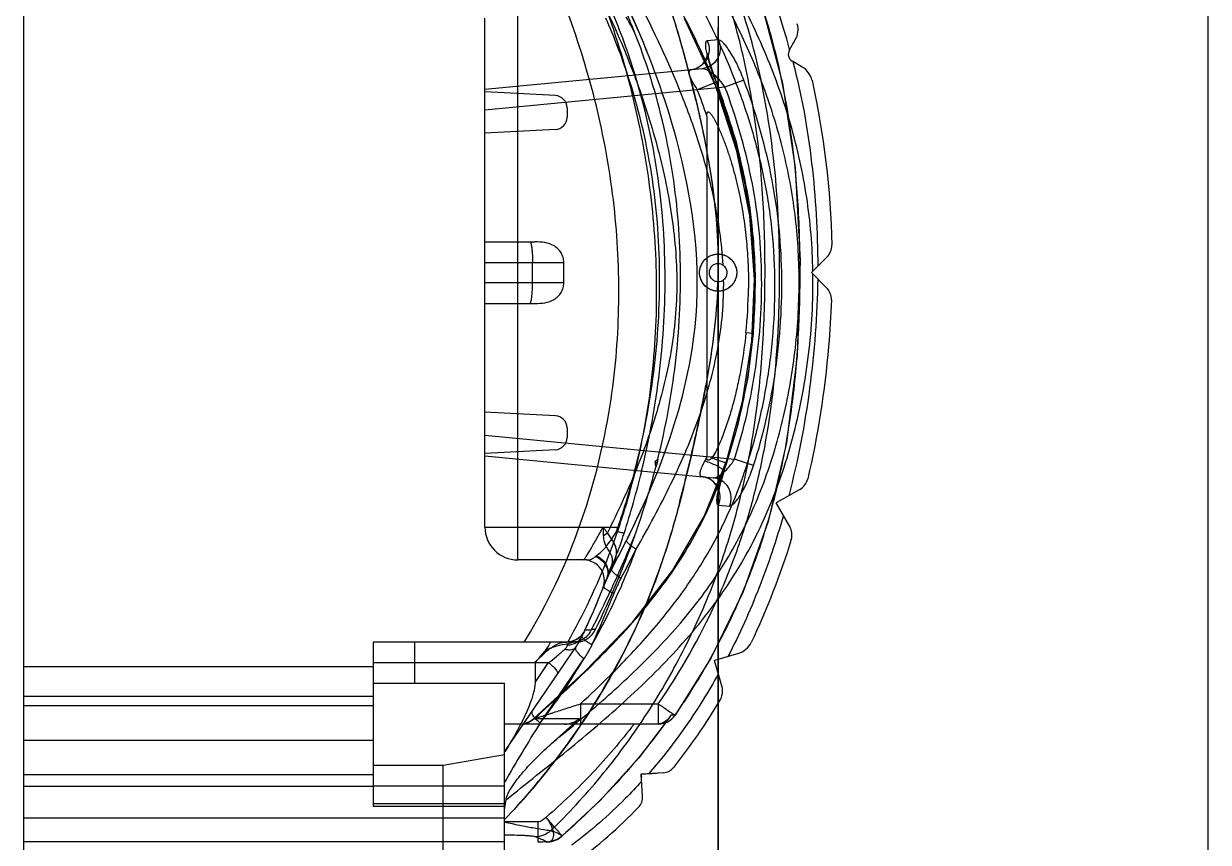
# Model space of a CAD drawing. Header units: millimetres. Extents: x 23075 to 24509, y -21593 to -20579.
# Drawn here: x 23372.21 to 23401.21, y -20823.83 to -20803.79 of the extents above; entities that cross this region are included whole.
import ezdxf

# ---------------------------------------------------------------- set-up
doc = ezdxf.new("R2010")
doc.units = ezdxf.units.MM
doc.header["$LTSCALE"] = 8
doc.layers.add('Cav-cor', color=30, linetype='Continuous')

# ---------------------------------------------------------------- blocks, each defined once
blk = doc.blocks.new('20160901.135302')
at = {"layer": 'Cav-cor', "color": 241}
for p, q in [((-20.62, 70.452), (-20.62, 126.926)), ((8.38, 70.452), (8.38, 126.926)), ((-8.524, 91.654), (-8.524, 105.724)), ((-9.328, 92.458), (-9.328, 104.92)), ((-3.688, 103.273), (-4.44, 104.915)), ((-3.62, 76.799), (-3.62, 104.689)), ((-3.612, 104.387), (-3.886, 104.364)), ((-1.875, 104.141), (-1.732, 104.385)), ((-1.559, 103.722), (-1.803, 103.866)), ((-4.013, 103.683), (-9.328, 103.172)), ((-4.285, 103.657), (-4.162, 103.687)), ((-3.661, 103.349), (-4.13, 103.167)), ((-2.991, 103.405), (-3.452, 103.233)), ((-3.452, 103.233), (-9.328, 102.667)), ((-7.604, 103.025), (-9.328, 103.115)), ((-7.318, 102.724), (-7.318, 102.492)), ((-3.898, 102.524), (-3.898, 94.187)), ((-7.604, 102.191), (-9.328, 102.101)), ((-9.328, 99.442), (-8.104, 99.442)), ((-9.328, 98.94), (-7.398, 98.94)), ((-8.164, 98.437), (-8.164, 98.94)), ((-7.398, 98.437), (-7.398, 98.94)), ((-3.622, 99.143), (-3.619, 98.917)), ((-0.956, 99.068), (-1.335, 98.689)), ((-0.965, 98.318), (-1.335, 98.689)), ((-7.398, 98.437), (-9.328, 98.437)), ((-3.635, 98.235), (-3.625, 98.462)), ((-9.328, 97.935), (-8.104, 97.935)), ((-2.762, 97.195), (-2.94, 97.211)), ((-7.604, 95.186), (-9.328, 95.276)), ((-7.318, 94.885), (-7.318, 94.653)), ((-9.328, 94.71), (-3.22, 94.122)), ((-7.604, 94.352), (-9.328, 94.262)), ((-9.328, 94.205), (-3.743, 93.668)), ((-3.962, 92.719), (-3.404, 94.101)), ((-3.759, 94.168), (-3.898, 94.181)), ((-3.414, 94.026), (-3.776, 94.148)), ((-3.421, 94.028), (-3.501, 93.79)), ((-2.751, 93.97), (-3.22, 94.122)), ((-3.903, 93.669), (-4.014, 93.694)), ((-3.501, 93.79), (-3.485, 93.809)), ((-1.619, 93.382), (-2.197, 93.05)), ((-3.611, 92.995), (-3.338, 92.972)), ((-1.865, 92.472), (-2.197, 93.05)), ((-9.328, 92.458), (-6.068, 92.458)), ((-6.438, 92.458), (-6.432, 92.243)), ((-6.432, 92.243), (-6.33, 92.32)), ((-6.838, 91.654), (-8.524, 91.654)), ((-6.246, 91.472), (-6.253, 91.451)), ((-6.243, 91.447), (-6.235, 91.466)), ((-6.222, 91.439), (-6.235, 91.446)), ((-6.397, 91.072), (-6.401, 91.062)), ((-6.386, 91.1), (-6.397, 91.072)), ((-6.373, 91.133), (-6.386, 91.1)), ((-6.359, 91.168), (-6.365, 91.152)), ((-6.339, 91.221), (-6.359, 91.168)), ((-6.34, 91.221), (-6.346, 91.203)), ((-6.333, 91.238), (-6.34, 91.221)), ((-6.325, 91.26), (-6.334, 91.236)), ((-6.329, 91.248), (-6.333, 91.238)), ((-6.317, 91.281), (-6.325, 91.26)), ((-6.438, 90.966), (-6.447, 90.943)), ((-6.432, 90.982), (-6.439, 90.966)), ((-6.421, 91.01), (-6.438, 90.966)), ((-6.43, 90.987), (-6.432, 90.982)), ((-6.424, 91.004), (-6.43, 90.987)), ((-6.422, 91.009), (-6.424, 91.004)), ((-6.419, 91.016), (-6.422, 91.009)), ((-6.241, 90.922), (-6.261, 90.879)), ((-6.204, 90.86), (-6.185, 90.903)), ((-6.698, 89.996), (-6.728, 89.94)), ((-12.062, 89.644), (-12.062, 85.624)), ((-7.08, 89.644), (-12.062, 89.644)), ((-11.057, 89.644), (-11.057, 88.639)), ((-8.846, 86.953), (-7.104, 89.517)), ((-3.121, 89.366), (-3.712, 89.188)), ((-20.62, 89.042), (-12.062, 89.042)), ((-12.062, 89.141), (-7.771, 89.141)), ((-8.103, 89.141), (-8.103, 88.652)), ((-8.103, 88.652), (-7.771, 89.141)), ((-7.977, 87.661), (-6.906, 89.233)), ((-3.534, 88.597), (-3.712, 89.188)), ((-12.062, 88.639), (-8.846, 88.639)), ((-8.846, 85.299), (-8.846, 88.639)), ((-20.62, 88.318), (-12.062, 88.318)), ((-20.62, 88.09), (-12.062, 88.09)), ((-6.988, 88.132), (-6.988, 87.634)), ((-6.988, 88.132), (-5.085, 88.132)), ((-5.085, 88.132), (-5.085, 87.634)), ((-5.085, 87.634), (-8.846, 87.634)), ((-4.779, 87.85), (-4.81, 87.798)), ((-4.672, 87.85), (-4.673, 87.851)), ((-20.62, 87.24), (-12.062, 87.24)), ((-10.354, 86.629), (-8.846, 86.894)), ((-12.062, 86.629), (-10.354, 86.629)), ((-10.354, 80.237), (-10.354, 86.629)), ((-4.961, 86.445), (-5.503, 86.411)), ((-4.709, 86.576), (-4.709, 86.576)), ((-20.62, 86.403), (-12.062, 86.403)), ((-5.469, 85.869), (-5.503, 86.411)), ((-20.62, 86.115), (-12.062, 86.115)), ((-12.062, 86.126), (-8.846, 86.126)), ((-12.062, 85.693), (-8.846, 85.693)), ((-12.062, 85.624), (-8.846, 85.624)), ((-8.846, 85.539), (-8.813, 85.778)), ((-8.846, 85.331), (-20.62, 85.331)), ((-8.846, 79.116), (-8.846, 85.299)), ((-8.846, 79.116), (-8.846, 85.299)), ((-8.846, 79.116), (-8.846, 85.299)), ((-8.028, 85.242), (-8.846, 85.242)), ((-8.028, 84.74), (-8.028, 85.242)), ((-8.846, 84.754), (-20.62, 84.754)), ((-7.832, 84.751), (-7.793, 84.75)), ((-7.441, 84.899), (-7.438, 84.895))]:
    blk.add_line(p, q, dxfattribs=at)
for points in [[(-7.291, 112.423), (-6.105, 111.272), (-4.989, 109.93), (-4.024, 108.482), (-3.205, 106.914), (-2.538, 105.203), (-2.044, 103.326), (-1.734, 101.256), (-1.615, 98.983), (-1.685, 96.662), (-1.95, 94.519), (-2.398, 92.599), (-3.019, 90.859), (-3.801, 89.251), (-4.672, 87.85)], [(-3.983, 103.812), (-3.927, 103.89), (-3.894, 103.966), (-3.881, 104.023), (-3.878, 104.052), (-3.878, 104.057)], [(-3.878, 104.057), (-3.878, 104.055), (-3.875, 104.033), (-3.867, 103.987), (-3.852, 103.921), (-3.83, 103.84), (-3.802, 103.746), (-3.768, 103.642), (-3.729, 103.529), (-3.684, 103.409), (-3.661, 103.349)], [(-4.162, 103.687), (-4.062, 103.741), (-3.983, 103.812)], [(-2.798, 97.015), (-2.732, 98.532), (-2.845, 100.079), (-3.16, 101.659), (-3.688, 103.273)], [(-3.661, 103.349), (-3.179, 101.889), (-2.84, 100.272), (-2.71, 98.655), (-2.762, 97.195)], [(-2.762, 97.195), (-2.897, 96.122), (-3.135, 94.973), (-3.414, 94.026)], [(-3.404, 94.101), (-3.022, 95.535), (-2.798, 97.015)], [(-3.414, 94.026), (-3.452, 93.911), (-3.485, 93.809)], [(-3.485, 93.809), (-3.492, 93.784), (-3.525, 93.674), (-3.552, 93.575), (-3.575, 93.487), (-3.591, 93.413), (-3.602, 93.355), (-3.607, 93.316), (-3.608, 93.307)], [(-3.632, 93.411), (-3.669, 93.483), (-3.726, 93.556), (-3.805, 93.621), (-3.903, 93.669)], [(-3.608, 93.307), (-3.608, 93.304), (-3.609, 93.316), (-3.614, 93.353), (-3.632, 93.411)], [(-5.711, 90.141), (-4.728, 91.401), (-3.962, 92.719)], [(-8.142, 87.76), (-6.891, 88.911), (-5.711, 90.141)], [(-8.476, 87.634), (-8.354, 87.649), (-8.235, 87.695), (-8.142, 87.76)], [(-4.811, 87.798), (-5.564, 86.812), (-6.516, 85.758), (-7.438, 84.895)], [(-7.792, 84.75), (-7.824, 84.748), (-7.922, 84.742), (-8.028, 84.74)]]:
    blk.add_lwpolyline(points, dxfattribs=at)
blk.add_circle((-3.62, 98.689), 0.455, dxfattribs=at)
for centre, radius, start, end in [((-19.882, 99.231), 18.673, 15.2892, 28.3635), ((-21.245, 98.75), 16.309, 17.0385, 22.9742), ((-25.515, 96.024), 21.713, 21.8875, 24.4404), ((-19.759, 98.948), 14.66, 18.1323, 24.0392), ((-28.609, 92.321), 26.008, 28.0476, 29.03), ((-26.457, 96.334), 22.365, 21.5529, 22.728), ((-2.165, 104.64), 0.502, 329.6048, 16.7015), ((-20.104, 98.846), 15.534, 17.6668, 21.5437), ((-1.702, 104.039), 0.201, 149.6048, 239.6048), ((-36.84, 95.034), 33.61, 13.5516, 14.7387), ((-1.813, 103.289), 0.502, 12.5318, 59.6048), ((-7.62, 102.724), 0.301, 0, 87), ((-18.1, 97.758), 14.981, 18.5517, 21.1685), ((-7.62, 102.492), 0.301, 273, 0), ((-1.24, 99.352), 0.402, 315, 1.3419), ((-15.486, 98.466), 13.848, 0.7787, 1.0629), ((-1.249, 98.034), 0.402, 357.9132, 45), ((-14.604, 98.419), 11.727, 354.0879, 359.4226), ((-36.524, 101.852), 33.136, 348.1724, 349.7125), ((-7.62, 94.885), 0.301, 0, 87), ((-45.777, 103.811), 42.594, 346.3512, 348.1433), ((-45.772, 103.81), 42.589, 346.3511, 348.1434), ((-7.62, 94.653), 0.301, 273, 0), ((-3.806, 92.793), 1.853, 134.0613, 137.3097), ((-1.849, 94.598), 3.365, 189.3782, 191.5263), ((-4.411, 93.735), 0.759, 157.4575, 165.4416), ((-4.433, 93.961), 0.682, 166.0887, 174.5419), ((-24.76, 98.754), 19.724, 341.3836, 345.5998), ((-26.574, 98.93), 21.69, 342.2135, 346.4053), ((-24.503, 98.943), 19.997, 343.8158, 345.1136), ((-24.317, 98.893), 19.805, 345.1151, 345.4738), ((-41.055, 102.596), 37.718, 345.3152, 346.4534), ((-1.819, 93.731), 0.402, 299.8348, 346.8894), ((-24.837, 99.041), 20.345, 340.7875, 343.5819), ((-24.671, 98.991), 20.172, 343.584, 343.8173), ((-26.736, 102.599), 23.351, 333.3926, 335.4013), ((-8.524, 92.458), 0.804, 180, 270), ((-6.736, 92.683), 0.704, 332.6602, 341.3571), ((-14.146, 94.943), 8.638, 341.3217, 342.2158), ((-28.171, 101.287), 24.254, 337.7061, 338.368), ((-26.438, 99.598), 22.041, 340.0757, 340.7895), ((-2.214, 92.272), 0.402, 342.7086, 29.8348), ((-30.674, 104.578), 27.757, 331.7491, 333.3815), ((-29.164, 101.698), 25.329, 335.9133, 337.6973), ((-14.476, 95.054), 8.986, 340.0423, 341.3217), ((-26.285, 99.542), 21.877, 338.019, 340.0775), ((-6.906, 91.151), 0.502, 338.369, 90), ((-6.104, 91.101), 0.821, 126.7739, 128.4114), ((-30.447, 104.346), 27.757, 331.7344, 333.397), ((-20.867, 97.011), 16.768, 338.5664, 341.6911), ((1.295, 87.969), 8.294, 155.2152, 158.4892), ((-2.681, 89.537), 4.02, 151.7566, 158.4996), ((-26.058, 98.744), 21.105, 339.2105, 339.7842), ((-26.049, 98.74), 21.095, 339.2935, 339.6084), ((-26.09, 98.755), 21.139, 339.6083, 339.7261), ((-26.112, 98.764), 21.163, 339.7261, 339.8448), ((-28.03, 101.258), 23.902, 335.7628, 335.9721), ((-26.058, 99.45), 21.633, 336.7275, 338.0181), ((-30.246, 102.177), 26.513, 335.3661, 335.9221), ((-25.89, 98.679), 20.924, 338.4932, 338.7439), ((-25.92, 98.691), 20.958, 338.4992, 338.9167), ((-25.883, 98.676), 20.917, 338.5183, 338.6528), ((-25.954, 98.704), 20.993, 338.7394, 339.1603), ((-5.752, 91.023), 0.62, 158.6839, 161.3431), ((-30.211, 102.16), 26.473, 334.8795, 335.3678), ((-2.901, 89.537), 3.518, 151.7568, 158.4993), ((-25.496, 98.519), 20.5, 334.7963, 338.5116), ((-29.083, 101.624), 25.225, 332.5517, 334.7888), ((-25.558, 99.232), 21.087, 333.9097, 336.6071), ((-25.734, 98.617), 20.758, 337.4678, 338.3024), ((-25.853, 98.665), 20.885, 338.3691, 338.4932), ((-20.566, 96.892), 16.445, 334.7968, 338.5692), ((-25.613, 98.567), 20.627, 337.0553, 337.4673), ((-25.366, 98.46), 20.357, 335.783, 336.214), ((-7.336, 90.146), 0.502, 270, 335.2415), ((-25.164, 98.368), 20.135, 334.7839, 335.2417), ((-25.263, 98.414), 20.244, 335.2404, 335.7831), ((-7.173, 90.229), 0.616, 327.1266, 333.8972), ((-8.973, 90.253), 1.393, 324.6892, 334.0742), ((-7.381, 90.139), 0.539, 279.0303, 293.1198), ((-8.766, 90.646), 2.01, 325.8059, 334.7837), ((-7.081, 90.07), 0.426, 270.0555, 278.1467), ((-7.172, 90.119), 0.475, 290.5206, 292.4534), ((-20.684, 96.954), 16.577, 331.3337, 334.7766), ((-3.266, 89.847), 0.502, 286.7842, 334.5186), ((-26.754, 109.478), 29.092, 312.7989, 314.7813), ((-21.262, 97.269), 17.236, 328.2398, 331.3354), ((-4.015, 88.452), 0.502, 328.9054, 16.7842), ((-21.608, 97.482), 17.642, 324.6172, 328.2457), ((-16.37, 95.881), 14.919, 321.4125, 328.9802), ((21.164, 69.203), 34.495, 147.6504, 150.4568), ((-9.654, 529.822), 442.057, 270.19889, 270.34178), ((-43.074, 127.09), 53.348, 311.6036, 312.5235), ((-5.085, 88.134), 0.5, 270.0293, 325.5599), ((-21.707, 97.551), 17.763, 322.2141, 324.6185), ((-21.741, 97.577), 17.806, 316.4016, 322.2148), ((-14.78, 248.03), 161.883, 273.28579, 273.4354), ((-4.983, 86.795), 0.351, 273.3837, 321.3187), ((-4.953, 86.771), 0.313, 317.7829, 321.3707), ((4.296, 86.778), 9.805, 182.1315, 182.5592), ((-5.82, 85.846), 0.352, 315.8622, 3.6493), ((-14.631, 94.377), 12.616, 306.4598, 315.926), ((-7.838, 85.354), 0.604, 270.5943, 311.0657), ((-7.831, 85.351), 0.603, 273.7759, 310.7684)]:
    blk.add_arc(centre, radius, start, end, dxfattribs=at)
at = {"layer": 'Cav-cor', "color": 241, "extrusion": (0, 0, -1)}
blk.add_ellipse((-9.391, 87.044), major_axis=(1.22, 1.795), ratio=0.231511, start_param=0.328395, end_param=1.462137, dxfattribs=at)
at = {"layer": 'Cav-cor', "color": 241}
for points, knots in [([(-4.673, 87.851), (-4.355, 88.31), (-3.765, 89.262), (-3.027, 90.769), (-2.445, 92.344), (-2.03, 93.97), (-1.765, 95.627), (-1.651, 97.02), (-1.615, 98.137), (-1.61, 99.254), (-1.685, 101.207), (-2.002, 103.429), (-2.633, 105.573), (-3.272, 107.122), (-4.063, 108.6), (-5.31, 110.45), (-6.454, 111.689), (-7.293, 112.421)], [0, 0, 0, 0, 0.062556, 0.125112, 0.187669, 0.25023, 0.312796, 0.375364, 0.406652, 0.437938, 0.500496, 0.625453, 0.687948, 0.750421, 0.812873, 0.875312, 1, 1, 1, 1]), ([(-8.846, 112.019), (-8.532, 111.748), (-7.906, 111.129), (-7.043, 110.034), (-6.234, 108.718), (-5.502, 107.192), (-4.862, 105.461), (-4.302, 103.533), (-3.81, 101.418), (-3.639, 99.918), (-3.622, 99.143)], [0, 0, 0, 0, 0.087457, 0.185218, 0.293793, 0.41286, 0.541856, 0.682911, 0.836412, 1, 1, 1, 1]), ([(-7.72, 85.022), (-7.288, 85.441), (-6.465, 86.333), (-5.381, 87.804), (-4.453, 89.399), (-3.693, 91.097), (-3.116, 92.881), (-2.735, 94.726), (-2.525, 96.603), (-2.455, 98.493), (-2.494, 100.384), (-2.667, 102.266), (-3.003, 104.122), (-3.533, 105.923), (-4.249, 107.646), (-5.418, 109.796), (-6.542, 111.258), (-7.385, 112.124)], [0, 0, 0, 0, 0.060732, 0.122089, 0.184025, 0.246505, 0.309452, 0.372742, 0.436229, 0.499801, 0.563384, 0.626908, 0.690275, 0.753344, 0.815974, 0.878056, 1, 1, 1, 1]), ([(-1.3, 98.724), (-1.311, 99.329), (-1.412, 100.538), (-1.806, 102.313), (-2.411, 104.021), (-3.197, 105.641), (-4.139, 107.162), (-5.212, 108.574), (-6.392, 109.882), (-7.239, 110.689), (-7.674, 111.077)], [0, 0, 0, 0, 0.126922, 0.253758, 0.380261, 0.506101, 0.630962, 0.754786, 0.877748, 1, 1, 1, 1]), ([(-2.771, 97.196), (-2.722, 97.779), (-2.701, 98.66), (-2.793, 99.828), (-2.967, 100.987), (-3.332, 102.408), (-3.97, 104.047), (-4.78, 105.608), (-6.056, 107.571), (-7.202, 108.91), (-8.022, 109.744)], [0, 0, 0, 0, 0.125079, 0.187644, 0.250203, 0.375241, 0.500268, 0.625277, 0.750266, 1, 1, 1, 1]), ([(-1.64, 98.723), (-1.65, 99.253), (-1.73, 100.315), (-2.047, 101.878), (-2.538, 103.391), (-3.182, 104.837), (-3.959, 106.205), (-5.141, 107.908), (-6.174, 109.069), (-6.905, 109.791)], [0, 0, 0, 0, 0.126737, 0.253409, 0.37981, 0.505659, 0.630671, 0.754683, 1, 1, 1, 1]), ([(-5.085, 88.132), (-4.543, 88.916), (-3.831, 90.17), (-3.115, 91.941), (-2.701, 93.314), (-2.408, 94.718), (-2.22, 96.139), (-2.125, 97.569), (-2.099, 99.479), (-2.242, 101.865), (-2.804, 104.683), (-3.864, 107.354), (-4.875, 108.982), (-5.447, 109.744)], [0, 0, 0, 0, 0.125001, 0.187562, 0.250125, 0.312693, 0.375262, 0.437832, 0.500399, 0.625452, 0.750394, 0.875226, 1, 1, 1, 1]), ([(-6.261, 88.828), (-5.946, 89.142), (-5.333, 89.786), (-4.492, 90.824), (-3.766, 91.946), (-3.19, 93.153), (-2.756, 94.417), (-2.453, 95.718), (-2.269, 97.04), (-2.207, 98.374), (-2.273, 99.708), (-2.477, 101.028), (-2.81, 102.321), (-3.406, 103.996), (-4.407, 105.988), (-5.427, 107.449), (-5.979, 108.144)], [0, 0, 0, 0, 0.062539, 0.12507, 0.187591, 0.250112, 0.312643, 0.375176, 0.437707, 0.500232, 0.562749, 0.625258, 0.687761, 0.750258, 0.875135, 1, 1, 1, 1]), ([(-8.366, 89.644), (-7.953, 90.314), (-7.236, 91.726), (-6.502, 93.982), (-6.162, 95.932), (-6.052, 97.509), (-6.045, 98.695), (-6.111, 99.88), (-6.253, 101.058), (-6.466, 102.225), (-7.026, 104.518), (-7.777, 106.363), (-8.545, 107.734)], [0, 0, 0, 0, 0.124821, 0.249806, 0.374952, 0.437604, 0.50028, 0.562957, 0.625633, 0.6883, 0.750941, 1, 1, 1, 1]), ([(-7.3, 89.644), (-6.913, 90.325), (-6.409, 91.394), (-5.896, 92.877), (-5.485, 94.394), (-5.167, 96.339), (-5.084, 98.702), (-5.249, 100.666), (-5.52, 102.217), (-6.052, 104.506), (-6.769, 106.353), (-7.503, 107.734)], [0, 0, 0, 0, 0.124819, 0.187337, 0.249895, 0.375048, 0.500316, 0.625618, 0.688284, 0.750927, 1, 1, 1, 1]), ([(-6.486, 105.397), (-6.236, 104.886), (-5.772, 103.844), (-5.211, 102.229), (-4.871, 100.844), (-4.699, 99.717), (-4.63, 98.865), (-4.629, 98.01), (-4.704, 97.158), (-4.85, 96.315), (-5.124, 95.209), (-5.597, 93.864), (-6.075, 92.829), (-6.33, 92.32)], [0, 0, 0, 0, 0.125002, 0.249996, 0.374975, 0.437485, 0.499994, 0.5625, 0.625007, 0.687516, 0.750027, 0.875004, 1, 1, 1, 1]), ([(-5.858, 92.141), (-4.945, 93.965), (-3.738, 97.324), (-4.475, 101.816), (-5.334, 104.099), (-5.747, 105.008)], [0, 0, 0, 0, 0.452459, 0.775468, 1, 1, 1, 1]), ([(-3.717, 100.478), (-3.806, 100.895), (-4.026, 101.719), (-4.591, 103.316), (-5.124, 104.469), (-5.509, 105.216)], [0, 0, 0, 0, 0.251979, 0.503267, 1, 1, 1, 1]), ([(-3.886, 104.364), (-3.854, 104.292), (-3.823, 104.13), (-3.891, 103.896), (-4.055, 103.718), (-4.208, 103.665), (-4.285, 103.657)], [0, 0, 0, 0, 0.25223, 0.503669, 0.752795, 1, 1, 1, 1]), ([(-3.612, 104.387), (-3.581, 104.315), (-3.551, 104.155), (-3.619, 103.921), (-3.783, 103.744), (-3.936, 103.691), (-4.013, 103.683)], [0, 0, 0, 0, 0.252232, 0.503659, 0.752782, 1, 1, 1, 1]), ([(-3.886, 104.364), (-3.892, 104.363), (-3.906, 104.358), (-3.921, 104.339), (-3.929, 104.311), (-3.933, 104.275), (-3.931, 104.23), (-3.923, 104.153), (-3.9, 104.039), (-3.858, 103.886), (-3.805, 103.714), (-3.741, 103.532), (-3.695, 103.408), (-3.67, 103.345)], [0, 0, 0, 0, 0.01832, 0.038436, 0.064332, 0.097928, 0.139804, 0.189984, 0.31334, 0.462725, 0.631399, 0.812772, 1, 1, 1, 1]), ([(-2.991, 103.405), (-3.039, 103.534), (-3.141, 103.772), (-3.289, 104.043), (-3.408, 104.216), (-3.485, 104.308), (-3.548, 104.367), (-3.594, 104.389), (-3.612, 104.387)], [0, 0, 0, 0, 0.34823, 0.65383, 0.77915, 0.880349, 0.95397, 1, 1, 1, 1]), ([(-1.792, 103.859), (-1.578, 103.043), (-1.279, 101.375), (-1.186, 99.687), (-1.181, 98.843)], [0, 0, 0, 0, 0.499872, 1, 1, 1, 1]), ([(-5.095, 94.125), (-4.903, 94.897), (-4.613, 96.467), (-4.49, 98.859), (-4.693, 101.246), (-5.062, 102.802), (-5.303, 103.56)], [0, 0, 0, 0, 0.249969, 0.500012, 0.750032, 1, 1, 1, 1]), ([(-4.285, 103.657), (-4.293, 103.657), (-4.308, 103.653), (-4.333, 103.634), (-4.338, 103.607), (-4.338, 103.591)], [0, 0, 0, 0, 0.245819, 0.470407, 1, 1, 1, 1]), ([(-4.338, 103.591), (-4.338, 103.584), (-4.335, 103.554), (-4.326, 103.524), (-4.318, 103.502)], [0, 0, 0, 0, 0.211182, 1, 1, 1, 1]), ([(-3.452, 103.233), (-3.495, 103.297), (-3.587, 103.413), (-3.738, 103.553), (-3.863, 103.64), (-3.954, 103.678), (-3.995, 103.685), (-4.013, 103.683)], [0, 0, 0, 0, 0.313861, 0.599181, 0.835629, 0.92833, 1, 1, 1, 1]), ([(-5.656, 93.849), (-5.453, 94.639), (-5.144, 96.245), (-4.995, 98.695), (-5.191, 101.142), (-5.574, 102.735), (-5.828, 103.51)], [0, 0, 0, 0, 0.25004, 0.500056, 0.750045, 1, 1, 1, 1]), ([(-5.492, 93.832), (-5.299, 94.63), (-5.004, 96.249), (-4.864, 98.707), (-5.052, 101.155), (-5.414, 102.75), (-5.653, 103.529)], [0, 0, 0, 0, 0.251367, 0.501749, 0.75102, 1, 1, 1, 1]), ([(-4.318, 103.502), (-4.298, 103.446), (-4.239, 103.331), (-4.169, 103.224), (-4.13, 103.167)], [0, 0, 0, 0, 0.463842, 1, 1, 1, 1]), ([(-3.67, 103.345), (-3.482, 102.858), (-3.153, 101.864), (-2.825, 100.328), (-2.691, 98.763), (-2.725, 97.716), (-2.771, 97.196)], [0, 0, 0, 0, 0.25002, 0.500008, 0.749989, 1, 1, 1, 1]), ([(-2.751, 93.97), (-2.504, 94.732), (-2.239, 95.911), (-2.073, 97.506), (-2.046, 98.709), (-2.124, 99.91), (-2.371, 101.495), (-2.71, 102.655), (-2.991, 103.405)], [0, 0, 0, 0, 0.249872, 0.374901, 0.499942, 0.624985, 0.750043, 1, 1, 1, 1]), ([(-3.22, 94.122), (-2.982, 94.858), (-2.725, 95.997), (-2.566, 97.536), (-2.54, 98.698), (-2.614, 99.858), (-2.854, 101.388), (-3.182, 102.508), (-3.452, 103.233)], [0, 0, 0, 0, 0.249871, 0.374901, 0.499941, 0.624985, 0.750042, 1, 1, 1, 1]), ([(-3.898, 102.524), (-3.898, 102.536), (-3.897, 102.554), (-3.895, 102.578), (-3.891, 102.596), (-3.885, 102.613), (-3.872, 102.627), (-3.852, 102.625), (-3.837, 102.615), (-3.823, 102.603), (-3.807, 102.586), (-3.788, 102.562), (-3.767, 102.533), (-3.748, 102.502), (-3.729, 102.471), (-3.706, 102.43), (-3.678, 102.376), (-3.645, 102.312), (-3.605, 102.225), (-3.556, 102.115), (-3.502, 101.981), (-3.451, 101.846), (-3.402, 101.71), (-3.356, 101.573), (-3.298, 101.39), (-3.231, 101.159), (-3.16, 100.879), (-3.096, 100.597), (-3.041, 100.313), (-2.979, 99.933), (-2.921, 99.455), (-2.882, 98.879), (-2.876, 98.493), (-2.878, 98.301)], [0, 0, 0, 0, 0.007816, 0.011727, 0.015632, 0.019542, 0.023421, 0.027305, 0.031188, 0.035079, 0.038974, 0.046766, 0.054564, 0.062363, 0.070165, 0.077968, 0.093576, 0.109187, 0.1248, 0.156031, 0.187266, 0.218505, 0.249748, 0.280993, 0.312242, 0.374742, 0.437251, 0.499766, 0.562287, 0.624814, 0.749866, 0.87493, 1, 1, 1, 1]), ([(-3.861, 101.456), (-3.827, 101.265), (-3.705, 100.499), (-3.635, 99.724), (-3.622, 99.143)], [0, 0, 0, 0, 0.250191, 1, 1, 1, 1]), ([(-8.226, 99.442), (-8.221, 99.442), (-8.209, 99.428), (-8.205, 99.414), (-8.202, 99.404)], [0, 0, 0, 0, 0.333349, 1, 1, 1, 1]), ([(-8.202, 99.404), (-8.195, 99.379), (-8.184, 99.318), (-8.173, 99.211), (-8.166, 99.082), (-8.164, 98.988), (-8.164, 98.94)], [0, 0, 0, 0, 0.165854, 0.401256, 0.687649, 1, 1, 1, 1]), ([(-7.398, 98.94), (-7.398, 98.98), (-7.409, 99.062), (-7.458, 99.175), (-7.535, 99.271), (-7.664, 99.371), (-7.861, 99.437), (-8.023, 99.442), (-8.104, 99.442)], [0, 0, 0, 0, 0.125256, 0.250565, 0.375755, 0.500901, 0.750022, 1, 1, 1, 1]), ([(-3.625, 98.462), (-3.654, 98.463), (-3.712, 98.477), (-3.803, 98.548), (-3.855, 98.693), (-3.8, 98.837), (-3.706, 98.905), (-3.648, 98.917), (-3.619, 98.917)], [0, 0, 0, 0, 0.126682, 0.251903, 0.500402, 0.747865, 0.873109, 1, 1, 1, 1]), ([(-3.619, 98.916), (-3.597, 98.916), (-3.553, 98.908), (-3.515, 98.887), (-3.497, 98.873)], [0, 0, 0, 0, 0.503449, 1, 1, 1, 1]), ([(-8.813, 85.778), (-8.314, 86.181), (-7.307, 86.978), (-5.833, 88.224), (-4.687, 89.361), (-3.858, 90.355), (-3.295, 91.151), (-2.801, 91.996), (-2.241, 93.179), (-1.723, 94.74), (-1.364, 96.68), (-1.29, 97.996), (-1.299, 98.652)], [0, 0, 0, 0, 0.123452, 0.247064, 0.371097, 0.433385, 0.49586, 0.558539, 0.621385, 0.747353, 0.873609, 1, 1, 1, 1]), ([(-7.653, 87.199), (-7.222, 87.549), (-6.369, 88.26), (-5.151, 89.402), (-4.043, 90.664), (-3.118, 92.079), (-2.432, 93.632), (-1.96, 95.267), (-1.686, 96.95), (-1.631, 98.086), (-1.639, 98.654)], [0, 0, 0, 0, 0.123388, 0.247055, 0.371215, 0.496052, 0.621568, 0.74752, 0.873708, 1, 1, 1, 1]), ([(-3.497, 98.873), (-3.471, 98.853), (-3.426, 98.799), (-3.4, 98.697), (-3.419, 98.594), (-3.46, 98.537), (-3.485, 98.514)], [0, 0, 0, 0, 0.247876, 0.499426, 0.751418, 1, 1, 1, 1]), ([(-8.202, 97.973), (-8.195, 97.998), (-8.184, 98.06), (-8.173, 98.166), (-8.166, 98.296), (-8.164, 98.389), (-8.164, 98.437)], [0, 0, 0, 0, 0.165854, 0.401256, 0.687649, 1, 1, 1, 1]), ([(-8.104, 97.935), (-8.023, 97.935), (-7.861, 97.94), (-7.664, 98.006), (-7.535, 98.106), (-7.458, 98.202), (-7.409, 98.315), (-7.398, 98.397), (-7.398, 98.437)], [0, 0, 0, 0, 0.249977, 0.499103, 0.624235, 0.749413, 0.874733, 1, 1, 1, 1]), ([(-4.061, 95.22), (-3.969, 95.485), (-3.803, 96.02), (-3.615, 96.84), (-3.5, 97.673), (-3.481, 98.234), (-3.485, 98.514)], [0, 0, 0, 0, 0.249896, 0.499936, 0.749976, 1, 1, 1, 1]), ([(-3.485, 98.514), (-3.504, 98.498), (-3.548, 98.47), (-3.6, 98.461), (-3.625, 98.462)], [0, 0, 0, 0, 0.496552, 1, 1, 1, 1]), ([(-1.183, 98.537), (-1.199, 97.642), (-1.327, 95.853), (-1.667, 94.091), (-1.892, 93.225)], [0, 0, 0, 0, 0.500178, 1, 1, 1, 1]), ([(-3.635, 98.234), (-3.674, 97.462), (-3.888, 95.959), (-4.361, 93.799), (-4.898, 91.762), (-5.641, 89.893), (-6.567, 88.197), (-7.632, 86.663), (-8.431, 85.734), (-8.846, 85.299)], [0, 0, 0, 0, 0.162957, 0.319227, 0.46642, 0.606746, 0.74217, 0.873057, 1, 1, 1, 1]), ([(-8.226, 97.935), (-8.221, 97.935), (-8.209, 97.95), (-8.205, 97.963), (-8.202, 97.973)], [0, 0, 0, 0, 0.333349, 1, 1, 1, 1]), ([(-0.847, 98.019), (-0.861, 97.64), (-0.951, 96.177), (-1.178, 94.707), (-1.427, 93.64)], [0, 0, 0, 0, 0.259308, 1, 1, 1, 1]), ([(-2.94, 97.211), (-2.967, 96.948), (-3.021, 96.555), (-3.119, 96.035), (-3.207, 95.649), (-3.311, 95.266), (-3.412, 94.951), (-3.503, 94.703), (-3.578, 94.52), (-3.66, 94.34), (-3.723, 94.223), (-3.759, 94.168)], [0, 0, 0, 0, 0.2501, 0.375151, 0.500186, 0.625202, 0.750189, 0.812674, 0.875147, 0.937601, 1, 1, 1, 1]), ([(-2.771, 97.196), (-2.818, 96.658), (-2.971, 95.587), (-3.248, 94.54), (-3.421, 94.028)], [0, 0, 0, 0, 0.49999, 1, 1, 1, 1]), ([(-5.629, 91.916), (-5.327, 92.442), (-4.746, 93.515), (-4.263, 94.64), (-4.061, 95.22)], [0, 0, 0, 0, 0.496462, 1, 1, 1, 1]), ([(-5.112, 94.025), (-5.117, 94.028), (-5.136, 94.035), (-5.155, 94.043), (-5.168, 94.049)], [0, 0, 0, 0, 0.280867, 1, 1, 1, 1]), ([(-3.953, 94.075), (-3.978, 94.027), (-4.013, 93.959), (-4.047, 93.869), (-4.064, 93.812), (-4.07, 93.765), (-4.065, 93.726), (-4.044, 93.7), (-4.024, 93.695), (-4.014, 93.694)], [0, 0, 0, 0, 0.370236, 0.53185, 0.669867, 0.780179, 0.863422, 0.930343, 1, 1, 1, 1]), ([(-3.899, 94.172), (-3.913, 94.148), (-3.931, 94.115), (-3.949, 94.083), (-3.953, 94.075)], [0, 0, 0, 0, 0.752543, 1, 1, 1, 1]), ([(-3.497, 93.849), (-3.504, 93.859), (-3.524, 93.878), (-3.578, 93.919), (-3.671, 93.969), (-3.803, 94.026), (-3.901, 94.059), (-3.953, 94.075)], [0, 0, 0, 0, 0.069796, 0.159672, 0.393883, 0.683496, 1, 1, 1, 1]), ([(-3.776, 94.148), (-3.783, 94.143), (-3.795, 94.132), (-3.816, 94.117), (-3.833, 94.106), (-3.848, 94.1), (-3.864, 94.094), (-3.888, 94.096), (-3.899, 94.122), (-3.9, 94.147), (-3.9, 94.163), (-3.899, 94.172)], [0, 0, 0, 0, 0.125249, 0.250038, 0.374386, 0.436555, 0.499042, 0.622949, 0.747999, 0.87371, 1, 1, 1, 1]), ([(-3.743, 93.668), (-3.726, 93.666), (-3.687, 93.673), (-3.599, 93.71), (-3.48, 93.796), (-3.34, 93.938), (-3.257, 94.056), (-3.22, 94.122)], [0, 0, 0, 0, 0.071445, 0.163245, 0.397866, 0.683358, 1, 1, 1, 1]), ([(-3.338, 92.972), (-3.32, 92.971), (-3.275, 92.994), (-3.213, 93.053), (-3.139, 93.146), (-3.025, 93.323), (-2.886, 93.598), (-2.793, 93.839), (-2.751, 93.97)], [0, 0, 0, 0, 0.045796, 0.119298, 0.220472, 0.345795, 0.65147, 1, 1, 1, 1]), ([(-8.119, 87.768), (-7.641, 88.193), (-6.695, 89.055), (-5.378, 90.453), (-4.44, 91.758), (-3.852, 92.896), (-3.61, 93.489), (-3.501, 93.79)], [0, 0, 0, 0, 0.250077, 0.500081, 0.749936, 0.874962, 1, 1, 1, 1]), ([(-3.611, 92.995), (-3.58, 93.067), (-3.552, 93.227), (-3.621, 93.458), (-3.786, 93.633), (-3.938, 93.686), (-4.014, 93.694)], [0, 0, 0, 0, 0.252234, 0.503636, 0.752754, 1, 1, 1, 1]), ([(-3.501, 93.79), (-3.517, 93.738), (-3.548, 93.636), (-3.589, 93.489), (-3.622, 93.354), (-3.646, 93.237), (-3.658, 93.14), (-3.659, 93.073), (-3.651, 93.033), (-3.641, 93.013), (-3.628, 92.999), (-3.616, 92.995), (-3.611, 92.995)], [0, 0, 0, 0, 0.196558, 0.381485, 0.549097, 0.694322, 0.812498, 0.900262, 0.932811, 0.958676, 0.979909, 1, 1, 1, 1]), ([(-3.485, 93.809), (-3.484, 93.812), (-3.482, 93.826), (-3.49, 93.84), (-3.497, 93.849)], [0, 0, 0, 0, 0.207919, 1, 1, 1, 1]), ([(-3.338, 92.972), (-3.309, 93.044), (-3.282, 93.204), (-3.352, 93.434), (-3.516, 93.608), (-3.667, 93.66), (-3.743, 93.668)], [0, 0, 0, 0, 0.252235, 0.50362, 0.752735, 1, 1, 1, 1]), ([(-2.021, 92.744), (-2.194, 92.148), (-2.586, 90.97), (-3.094, 89.835), (-3.383, 89.287)], [0, 0, 0, 0, 0.500557, 1, 1, 1, 1]), ([(-6.906, 91.654), (-6.906, 91.653), (-6.904, 91.656), (-6.903, 91.658), (-6.899, 91.665), (-6.892, 91.676), (-6.879, 91.696), (-6.86, 91.725), (-6.837, 91.762), (-6.81, 91.805), (-6.78, 91.854), (-6.734, 91.929), (-6.673, 92.033), (-6.596, 92.166), (-6.517, 92.309), (-6.464, 92.408), (-6.438, 92.458)], [0, 0, 0, 0, 0.001438, 0.005739, 0.012868, 0.022778, 0.050606, 0.088478, 0.135467, 0.190598, 0.252875, 0.321354, 0.473494, 0.640795, 0.817968, 1, 1, 1, 1]), ([(-6.595, 91.758), (-6.551, 91.791), (-6.461, 91.869), (-6.286, 92.061), (-6.175, 92.234), (-6.11, 92.359)], [0, 0, 0, 0, 0.214007, 0.456177, 1, 1, 1, 1]), ([(-6.438, 92.458), (-6.419, 92.435), (-6.384, 92.389), (-6.348, 92.343), (-6.33, 92.32)], [0, 0, 0, 0, 0.500001, 1, 1, 1, 1]), ([(-6.432, 92.243), (-6.43, 92.206), (-6.422, 92.132), (-6.385, 92.027), (-6.333, 91.931), (-6.277, 91.844), (-6.23, 91.759), (-6.196, 91.633), (-6.223, 91.534), (-6.246, 91.472)], [0, 0, 0, 0, 0.134121, 0.269217, 0.404173, 0.532054, 0.647824, 0.756322, 1, 1, 1, 1]), ([(-6.33, 92.32), (-6.318, 92.283), (-6.272, 92.219), (-6.205, 92.129), (-6.152, 92.034), (-6.12, 91.935), (-6.112, 91.834), (-6.125, 91.731), (-6.156, 91.628), (-6.184, 91.56), (-6.199, 91.525)], [0, 0, 0, 0, 0.136275, 0.268487, 0.393086, 0.51091, 0.626217, 0.744411, 0.868988, 1, 1, 1, 1]), ([(-5.921, 92.304), (-5.928, 92.306), (-5.948, 92.311), (-5.987, 92.322), (-6.043, 92.339), (-6.086, 92.352), (-6.11, 92.359)], [0, 0, 0, 0, 0.110539, 0.320307, 0.621079, 1, 1, 1, 1]), ([(-6.235, 91.466), (-6.218, 91.506), (-6.146, 91.678), (-6.078, 91.852), (-6.029, 91.987)], [0, 0, 0, 0, 0.234004, 1, 1, 1, 1]), ([(-5.629, 91.916), (-5.664, 91.938), (-5.727, 91.98), (-5.796, 92.035), (-5.835, 92.077), (-5.855, 92.104), (-5.864, 92.13), (-5.858, 92.141)], [0, 0, 0, 0, 0.378913, 0.681435, 0.796997, 0.887231, 1, 1, 1, 1]), ([(-6.838, 91.654), (-6.83, 91.654), (-6.801, 91.654), (-6.773, 91.659), (-6.753, 91.665)], [0, 0, 0, 0, 0.279346, 1, 1, 1, 1]), ([(-6.753, 91.665), (-6.749, 91.666), (-6.733, 91.671), (-6.717, 91.678), (-6.705, 91.684)], [0, 0, 0, 0, 0.244808, 1, 1, 1, 1]), ([(-6.71, 89.574), (-6.5, 89.947), (-6.104, 90.713), (-5.777, 91.51), (-5.629, 91.916)], [0, 0, 0, 0, 0.4982, 1, 1, 1, 1]), ([(-6.705, 91.684), (-6.698, 91.688), (-6.666, 91.705), (-6.636, 91.726), (-6.614, 91.744)], [0, 0, 0, 0, 0.233397, 1, 1, 1, 1]), ([(-6.614, 91.744), (-6.57, 91.72), (-6.488, 91.664), (-6.389, 91.559), (-6.328, 91.44), (-6.316, 91.354), (-6.318, 91.313)], [0, 0, 0, 0, 0.276095, 0.537403, 0.778156, 1, 1, 1, 1]), ([(-6.595, 91.758), (-6.551, 91.737), (-6.469, 91.683), (-6.376, 91.575), (-6.319, 91.452), (-6.31, 91.365), (-6.313, 91.324)], [0, 0, 0, 0, 0.270533, 0.530325, 0.773682, 1, 1, 1, 1]), ([(-6.329, 91.248), (-6.322, 91.264), (-6.294, 91.33), (-6.265, 91.396), (-6.243, 91.447)], [0, 0, 0, 0, 0.23192, 1, 1, 1, 1]), ([(-6.276, 91.39), (-6.274, 91.395), (-6.264, 91.416), (-6.249, 91.435), (-6.235, 91.446)], [0, 0, 0, 0, 0.242386, 1, 1, 1, 1]), ([(-6.246, 91.472), (-6.244, 91.477), (-6.233, 91.499), (-6.215, 91.516), (-6.199, 91.525)], [0, 0, 0, 0, 0.236091, 1, 1, 1, 1]), ([(-6, 91.201), (-6.035, 91.225), (-6.097, 91.269), (-6.164, 91.328), (-6.202, 91.371), (-6.221, 91.401), (-6.229, 91.428), (-6.222, 91.439)], [0, 0, 0, 0, 0.376371, 0.677728, 0.793324, 0.884105, 1, 1, 1, 1]), ([(-6.71, 89.574), (-6.662, 89.676), (-6.57, 89.884), (-6.434, 90.196), (-6.3, 90.509), (-6.215, 90.72), (-6.174, 90.826)], [0, 0, 0, 0, 0.249585, 0.499468, 0.749547, 1, 1, 1, 1]), ([(-6.174, 90.826), (-6.21, 90.844), (-6.262, 90.871), (-6.325, 90.909), (-6.362, 90.934), (-6.39, 90.957), (-6.412, 90.978), (-6.425, 91), (-6.421, 91.01)], [0, 0, 0, 0, 0.386867, 0.551994, 0.693299, 0.808848, 0.897436, 1, 1, 1, 1]), ([(-6.728, 89.94), (-6.747, 89.939), (-6.798, 89.937), (-6.848, 89.935), (-6.88, 89.935)], [0, 0, 0, 0, 0.383522, 1, 1, 1, 1]), ([(-6.62, 89.958), (-6.63, 89.956), (-6.666, 89.951), (-6.702, 89.945), (-6.728, 89.94)], [0, 0, 0, 0, 0.290739, 1, 1, 1, 1]), ([(-8.103, 89.141), (-8.04, 89.206), (-7.918, 89.331), (-7.732, 89.496), (-7.541, 89.613), (-7.401, 89.644), (-7.336, 89.644)], [0, 0, 0, 0, 0.289149, 0.557113, 0.791881, 1, 1, 1, 1]), ([(-7.302, 89.572), (-7.227, 89.577), (-7.115, 89.607), (-7.002, 89.7), (-6.963, 89.759), (-6.948, 89.79)], [0, 0, 0, 0, 0.518112, 0.762327, 1, 1, 1, 1]), ([(-7.021, 89.648), (-7.007, 89.65), (-6.954, 89.66), (-6.902, 89.68), (-6.866, 89.699)], [0, 0, 0, 0, 0.245793, 1, 1, 1, 1]), ([(-6.835, 89.784), (-6.846, 89.772), (-6.892, 89.731), (-6.947, 89.698), (-6.99, 89.68)], [0, 0, 0, 0, 0.251681, 1, 1, 1, 1]), ([(-6.713, 89.576), (-6.749, 89.597), (-6.8, 89.628), (-6.86, 89.672), (-6.895, 89.701), (-6.923, 89.728), (-6.943, 89.754), (-6.953, 89.779), (-6.948, 89.79)], [0, 0, 0, 0, 0.380977, 0.54428, 0.6846, 0.800129, 0.889901, 1, 1, 1, 1]), ([(-8.103, 89.141), (-8.079, 89.165), (-7.988, 89.265), (-7.904, 89.372), (-7.836, 89.447)], [0, 0, 0, 0, 0.247426, 1, 1, 1, 1]), ([(-7.836, 89.447), (-7.752, 89.49), (-7.574, 89.554), (-7.39, 89.592), (-7.297, 89.607)], [0, 0, 0, 0, 0.499791, 1, 1, 1, 1]), ([(-7.771, 89.141), (-7.702, 89.192), (-7.565, 89.297), (-7.434, 89.409), (-7.371, 89.47)], [0, 0, 0, 0, 0.495849, 1, 1, 1, 1]), ([(-7.371, 89.47), (-7.354, 89.487), (-7.327, 89.518), (-7.307, 89.555), (-7.302, 89.572)], [0, 0, 0, 0, 0.574006, 1, 1, 1, 1]), ([(-7.371, 89.47), (-7.342, 89.463), (-7.287, 89.453), (-7.209, 89.454), (-7.146, 89.474), (-7.114, 89.501), (-7.104, 89.517)], [0, 0, 0, 0, 0.314847, 0.583124, 0.806344, 1, 1, 1, 1]), ([(-7.302, 89.572), (-7.301, 89.576), (-7.298, 89.587), (-7.297, 89.599), (-7.297, 89.607)], [0, 0, 0, 0, 0.289656, 1, 1, 1, 1]), ([(-6.908, 89.234), (-6.942, 89.262), (-6.988, 89.305), (-7.042, 89.364), (-7.072, 89.402), (-7.094, 89.438), (-7.11, 89.474), (-7.112, 89.504), (-7.104, 89.517)], [0, 0, 0, 0, 0.367676, 0.527066, 0.665444, 0.781244, 0.873944, 1, 1, 1, 1]), ([(-6.71, 89.574), (-6.723, 89.544), (-6.757, 89.487), (-6.805, 89.401), (-6.853, 89.315), (-6.888, 89.26), (-6.907, 89.234)], [0, 0, 0, 0, 0.250837, 0.50118, 0.751328, 1, 1, 1, 1]), ([(-7.977, 87.661), (-7.783, 87.91), (-7.408, 88.423), (-7.07, 88.96), (-6.906, 89.233)], [0, 0, 0, 0, 0.498374, 1, 1, 1, 1]), ([(-7.771, 89.141), (-7.735, 89.112), (-7.671, 89.057), (-7.603, 88.987), (-7.567, 88.935), (-7.548, 88.901), (-7.543, 88.871), (-7.551, 88.859)], [0, 0, 0, 0, 0.374108, 0.676138, 0.792605, 0.884171, 1, 1, 1, 1]), ([(-3.614, 88.862), (-3.736, 88.645), (-4.242, 87.79), (-4.829, 86.981), (-5.32, 86.422)], [0, 0, 0, 0, 0.250854, 1, 1, 1, 1]), ([(-7.977, 87.661), (-8.011, 87.689), (-8.057, 87.731), (-8.111, 87.79), (-8.142, 87.829), (-8.164, 87.865), (-8.179, 87.9), (-8.181, 87.931), (-8.173, 87.943)], [0, 0, 0, 0, 0.367676, 0.527066, 0.665444, 0.781244, 0.873944, 1, 1, 1, 1]), ([(-8.142, 87.76), (-8.142, 87.76), (-8.14, 87.761), (-8.138, 87.761), (-8.132, 87.763), (-8.122, 87.766), (-8.104, 87.772), (-8.08, 87.78), (-8.052, 87.789), (-8.009, 87.802), (-7.952, 87.821), (-7.88, 87.844), (-7.804, 87.868), (-7.726, 87.893), (-7.619, 87.927), (-7.484, 87.971), (-7.32, 88.024), (-7.154, 88.078), (-7.043, 88.114), (-6.988, 88.132)], [0, 0, 0, 0, 0.000888, 0.003661, 0.008258, 0.014557, 0.03145, 0.052768, 0.077385, 0.104405, 0.163285, 0.22643, 0.292281, 0.35993, 0.428873, 0.569313, 0.711895, 0.85569, 1, 1, 1, 1]), ([(-5.085, 88.132), (-5.052, 88.109), (-4.938, 88.03), (-4.823, 87.951), (-4.742, 87.896)], [0, 0, 0, 0, 0.292543, 1, 1, 1, 1]), ([(-4.742, 87.896), (-4.732, 87.889), (-4.718, 87.88), (-4.701, 87.868), (-4.691, 87.862), (-4.683, 87.857), (-4.677, 87.853), (-4.674, 87.852), (-4.672, 87.85), (-4.672, 87.85)], [0, 0, 0, 0, 0.430006, 0.60205, 0.744169, 0.85542, 0.935245, 0.983455, 1, 1, 1, 1]), ([(-8.119, 87.768), (-8.163, 87.726), (-8.266, 87.658), (-8.387, 87.634), (-8.447, 87.634)], [0, 0, 0, 0, 0.502722, 1, 1, 1, 1]), ([(-8.119, 87.768), (-8.122, 87.767), (-8.128, 87.765), (-8.135, 87.763), (-8.139, 87.761), (-8.142, 87.761), (-8.142, 87.76)], [0, 0, 0, 0, 0.416301, 0.731049, 0.929863, 1, 1, 1, 1]), ([(-5.679, 87.634), (-5.839, 87.426), (-6.169, 87.019), (-6.692, 86.433), (-7.246, 85.876), (-7.635, 85.524), (-7.833, 85.353)], [0, 0, 0, 0, 0.249985, 0.499994, 0.749992, 1, 1, 1, 1]), ([(-4.779, 87.85), (-5.16, 87.306), (-5.988, 86.264), (-6.939, 85.332), (-7.441, 84.899)], [0, 0, 0, 0, 0.50001, 1, 1, 1, 1]), ([(-7.379, 87.634), (-7.313, 87.634), (-7.18, 87.658), (-7.065, 87.729), (-7.017, 87.773)], [0, 0, 0, 0, 0.500077, 1, 1, 1, 1]), ([(-4.811, 87.798), (-4.845, 87.75), (-4.94, 87.663), (-5.067, 87.634), (-5.131, 87.634)], [0, 0, 0, 0, 0.477731, 1, 1, 1, 1]), ([(-4.673, 87.851), (-4.68, 87.851), (-4.715, 87.851), (-4.751, 87.85), (-4.779, 87.85)], [0, 0, 0, 0, 0.197613, 1, 1, 1, 1]), ([(-8.813, 85.778), (-8.807, 85.816), (-8.784, 85.89), (-8.716, 86.03), (-8.61, 86.192), (-8.468, 86.375), (-8.316, 86.551), (-8.157, 86.72), (-7.939, 86.939), (-7.768, 87.096), (-7.653, 87.199)], [0, 0, 0, 0, 0.062493, 0.12499, 0.249956, 0.374955, 0.499964, 0.624976, 0.749989, 1, 1, 1, 1]), ([(-5.492, 86.23), (-5.623, 86.087), (-6.156, 85.528), (-6.74, 85.016), (-7.203, 84.669)], [0, 0, 0, 0, 0.250972, 1, 1, 1, 1]), ([(-7.833, 85.353), (-7.848, 85.341), (-7.875, 85.315), (-7.921, 85.28), (-7.97, 85.251), (-8.009, 85.242), (-8.028, 85.242)], [0, 0, 0, 0, 0.250031, 0.500051, 0.750078, 1, 1, 1, 1]), ([(-7.789, 84.75), (-7.767, 84.752), (-7.724, 84.763), (-7.672, 84.807), (-7.645, 84.875), (-7.643, 84.957), (-7.661, 85.051), (-7.693, 85.133), (-7.728, 85.2), (-7.767, 85.271), (-7.802, 85.323), (-7.832, 85.352)], [0, 0, 0, 0, 0.089223, 0.177383, 0.271726, 0.383095, 0.515023, 0.664764, 0.745328, 0.829177, 1, 1, 1, 1]), ([(-7.438, 84.895), (-7.438, 84.895), (-7.439, 84.896), (-7.44, 84.898), (-7.442, 84.9), (-7.447, 84.906), (-7.456, 84.916), (-7.469, 84.931), (-7.485, 84.95), (-7.505, 84.973), (-7.528, 85), (-7.564, 85.042), (-7.616, 85.101), (-7.683, 85.179), (-7.756, 85.264), (-7.806, 85.322), (-7.832, 85.352)], [0, 0, 0, 0, 0.001219, 0.004835, 0.01085, 0.019259, 0.043146, 0.076223, 0.118202, 0.168673, 0.227127, 0.293041, 0.444558, 0.617372, 0.805062, 1, 1, 1, 1]), ([(-7.72, 85.022), (-7.777, 85.028), (-7.921, 85.05), (-8.175, 85.094), (-8.494, 85.155), (-8.725, 85.202), (-8.846, 85.227)], [0, 0, 0, 0, 0.148263, 0.382256, 0.675429, 1, 1, 1, 1]), ([(-7.72, 85.022), (-7.772, 84.977), (-7.891, 84.903), (-8.029, 84.875), (-8.098, 84.873)], [0, 0, 0, 0, 0.502757, 1, 1, 1, 1]), ([(-7.441, 84.899), (-7.477, 84.925), (-7.569, 84.97), (-7.665, 85.004), (-7.72, 85.022)], [0, 0, 0, 0, 0.426518, 1, 1, 1, 1]), ([(-8.098, 84.873), (-8.111, 84.878), (-8.145, 84.884), (-8.208, 84.892), (-8.29, 84.899), (-8.425, 84.907), (-8.612, 84.913), (-8.766, 84.914), (-8.846, 84.914)], [0, 0, 0, 0, 0.055429, 0.140531, 0.251704, 0.382886, 0.681218, 1, 1, 1, 1]), ([(-7.831, 84.751), (-7.865, 84.776), (-7.953, 84.821), (-8.045, 84.855), (-8.098, 84.873)], [0, 0, 0, 0, 0.427354, 1, 1, 1, 1]), ([(-7.831, 84.751), (-7.846, 84.75), (-7.911, 84.745), (-7.977, 84.742), (-8.028, 84.742)], [0, 0, 0, 0, 0.222437, 1, 1, 1, 1])]:
    blk.add_open_spline(points, degree=3, knots=knots, dxfattribs=at)
for points in [[(-8.846, 112.019), (-8.549, 111.762), (-7.956, 111.184), (-7.087, 110.097), (-6.269, 108.784), (-5.529, 107.255), (-4.889, 105.543), (-4.325, 103.621), (-3.823, 101.485), (-3.64, 99.946), (-3.622, 99.143)], [(-8.846, 112.019), (-8.549, 111.762), (-7.956, 111.184), (-7.087, 110.097), (-6.27, 108.784), (-5.529, 107.255), (-4.889, 105.543), (-4.325, 103.621), (-3.823, 101.485), (-3.64, 99.946), (-3.622, 99.143)], [(-4.902, 105.508), (-4.692, 104.874), (-4.505, 104.231), (-4.336, 103.585)], [(-1.322, 103.398), (-1.029, 102.076), (-0.87, 100.726), (-0.838, 99.362)], [(-4.165, 102.91), (-4.05, 102.428), (-3.946, 101.944), (-3.861, 101.456)], [(-3.497, 98.873), (-3.527, 99.412), (-3.605, 99.95), (-3.717, 100.478)], [(-3.635, 98.234), (-3.675, 97.445), (-3.896, 95.916), (-4.377, 93.733), (-4.913, 91.717), (-5.656, 89.863), (-6.583, 88.17), (-7.65, 86.641), (-8.436, 85.73), (-8.846, 85.299)], [(-3.635, 98.234), (-3.675, 97.445), (-3.896, 95.916), (-4.377, 93.733), (-4.913, 91.716), (-5.656, 89.863), (-6.584, 88.17), (-7.65, 86.641), (-8.436, 85.729), (-8.846, 85.299)], [(-3.899, 94.172), (-3.898, 94.177), (-3.897, 94.182), (-3.897, 94.187)], [(-3.759, 94.168), (-3.764, 94.161), (-3.77, 94.154), (-3.776, 94.148)], [(-4.569, 93.034), (-4.683, 92.6), (-4.807, 92.169), (-4.948, 91.744)], [(-4.569, 93.034), (-4.683, 92.6), (-4.807, 92.169), (-4.948, 91.744)], [(-1.83, 92.153), (-2.1, 91.286), (-2.427, 90.441), (-2.813, 89.631)], [(-6.318, 91.313), (-6.32, 91.288), (-6.325, 91.262), (-6.333, 91.238)], [(-6.313, 91.324), (-6.315, 91.299), (-6.321, 91.273), (-6.329, 91.248)], [(-6.88, 89.935), (-6.906, 89.878), (-6.944, 89.825), (-6.99, 89.781)], [(-6.728, 89.94), (-6.753, 89.882), (-6.79, 89.828), (-6.835, 89.784)], [(-7.149, 89.679), (-7.208, 89.656), (-7.272, 89.644), (-7.335, 89.644)], [(-7.005, 89.674), (-7.058, 89.654), (-7.116, 89.644), (-7.172, 89.644)], [(-6.99, 89.781), (-7.036, 89.738), (-7.091, 89.703), (-7.149, 89.679)], [(-6.866, 89.699), (-6.831, 89.717), (-6.799, 89.74), (-6.769, 89.765)], [(-6.769, 89.765), (-6.725, 89.802), (-6.687, 89.847), (-6.655, 89.895)]]:
    blk.add_open_spline(points, degree=3, dxfattribs=at)
blk.add_rational_spline([(-3.635, 98.234), (-4.511, 98.263), (-4.499, 99.14), (-3.622, 99.143)], [1, 0.3457150462, 0.3457150462, 1], degree=3, dxfattribs=at)
blk.add_rational_spline([(-3.622, 99.143), (-3.352, 99.144), (-3.161, 98.952), (-3.165, 98.682), (-3.169, 98.412), (-3.365, 98.225), (-3.635, 98.234)], [1, 0.8003397408, 0.8003397408, 1, 0.8003397408, 0.8003397408, 1], degree=3, knots=[0, 0, 0, 0, 1, 1, 1, 2, 2, 2, 2], dxfattribs=at)

msp = doc.modelspace()

# ---------------------------------------------------------------- linework, layer by layer
at = {"layer": 'Cav-cor', "color": 241}
msp.add_line((23389.215, -20736.885), (23389.215, -20996.885), dxfattribs=at)

# ---------------------------------------------------------------- block references
at = {"layer": 'Cav-cor'}
msp.add_blockref('20160901.135302', (23392.835, -20908.574), dxfattribs=at)

doc.saveas('drawing.dxf')
